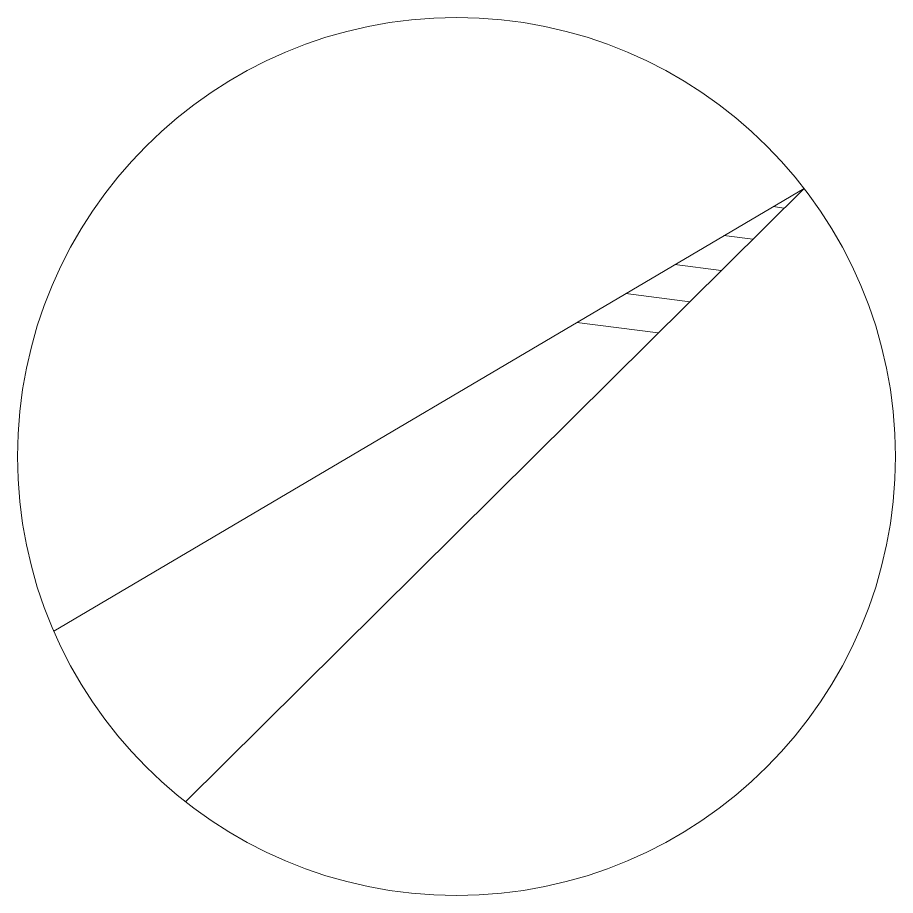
# Model space of a CAD drawing. Header units: inches. Extents: x 0 to 235202, y 0 to 184293.
# Drawn here: x 110429 to 113567, y 144703 to 147842 of the extents above; entities that cross this region are included whole.
import ezdxf
from ezdxf.enums import TextEntityAlignment as Align

# ---------------------------------------------------------------- set-up
doc = ezdxf.new("R2010")
doc.units = ezdxf.units.IN
doc.header["$MEASUREMENT"] = 0
doc.layers.add('DIM', color=251, linetype='Continuous', lineweight=0)
for name, color, linetype in [('GRID_TXT45', 4, 'Continuous'), ('M-X-BKGD', 8, 'Continuous'), ('WINDOW ELEV', 3, 'Continuous')]:
    doc.layers.add(name, color=color, linetype=linetype)
doc.styles.add('SIMPLEX', font='simplex.shx')

# ---------------------------------------------------------------- blocks, each defined once
blk = doc.blocks.new('FLOOR PLAN REV 2')
at = {"layer": 'DIM', "color": 8, "linetype": 'Continuous'}
for q in [(36083.5, 245475.2), (36554.3, 244865)]:
    blk.add_line((38765.8, 247058), q, dxfattribs=at)
at = {"layer": 'DIM', "linetype": 'Continuous'}
for p, q in [((38654.9, 246992.6), (38694.6, 246987.5)), ((38479.6, 246889.2), (38582.2, 246875.9)), ((38304.3, 246785.7), (38469.7, 246764.4)), ((38129.1, 246682.3), (38357.2, 246652.9)), ((37953.8, 246578.9), (38244.7, 246541.3))]:
    blk.add_line(p, q, dxfattribs=at)
at = {"layer": 'DIM', "color": 8, "linetype": 'Continuous'}
blk.add_circle((37523.3, 246099.4), 1569.3, dxfattribs=at)
at = {"layer": 'GRID_TXT45', "color": 8, "style": 'SIMPLEX'}
for p in [(53803.1, 233267.6), (53803.1, 227018.5), (53803.1, 220768)]:
    blk.add_attdef('GRD_TXT', text='', height=450, rotation=180, dxfattribs=at).set_placement(p, align=Align.MIDDLE_CENTER)
blk = doc.blocks.new('PLAN REV 1')
at = {"layer": 'WINDOW ELEV', "color": 1}
blk.add_blockref('FLOOR PLAN REV 2', (115854.5, -22751.9), dxfattribs=at)

msp = doc.modelspace()

# ---------------------------------------------------------------- block references
at = {"layer": 'M-X-BKGD', "color": 8}
msp.add_blockref('PLAN REV 1', (-41380, -77074.9), dxfattribs=at)

doc.saveas('drawing.dxf')
